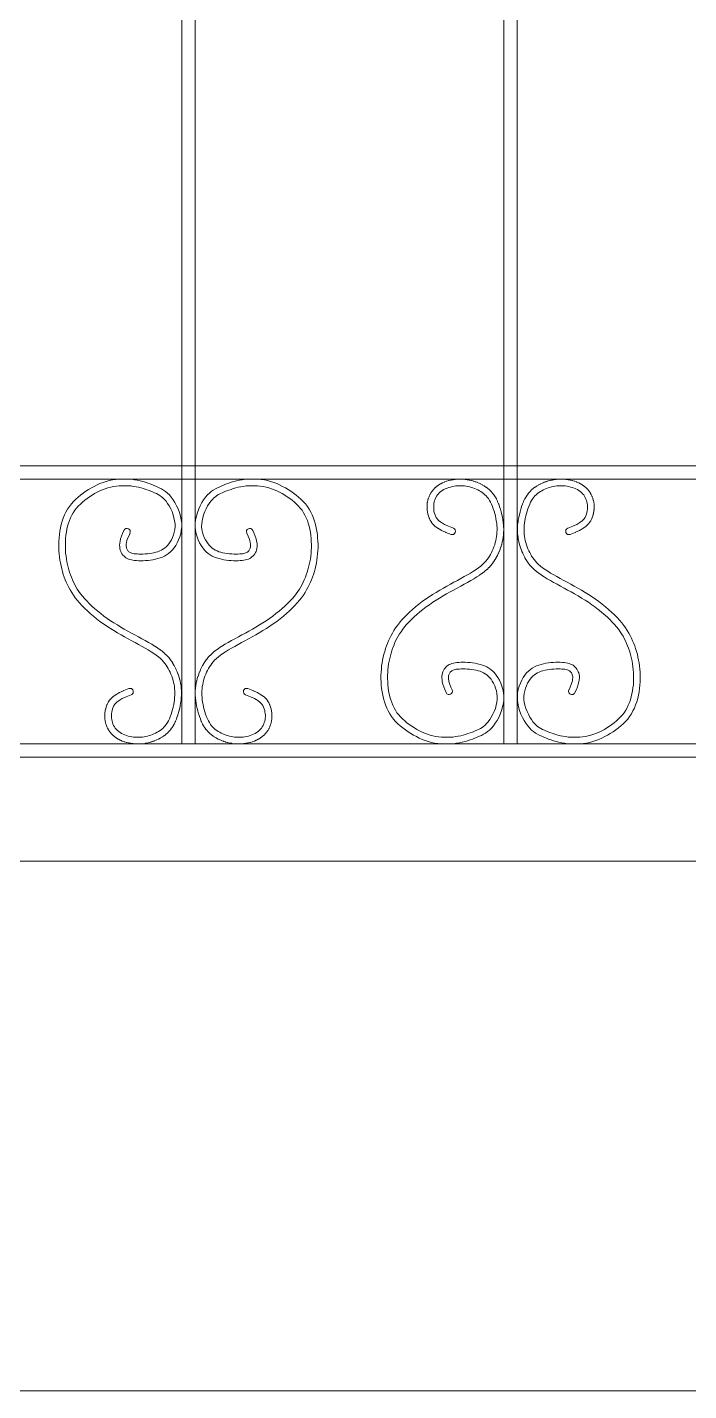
# Model space of a CAD drawing. Header units: millimetres. Extents: x -25 to 4147, y 0 to 2650.
# Drawn here: x 1944 to 2444, y 0 to 1030 of the extents above; entities that cross this region are included whole.
import ezdxf

# ---------------------------------------------------------------- set-up
doc = ezdxf.new("R2010")
doc.units = ezdxf.units.MM
doc.layers.add('ceco.net 340', color=7, linetype='Continuous', lineweight=5)

msp = doc.modelspace()

# ---------------------------------------------------------------- linework, layer by layer
at = {"layer": 'ceco.net 340'}
for p, q in [((2061.1, 2250), (2061.1, 488.6)), ((2071.1, 2250), (2071.1, 488.6)), ((2304.4, 2250), (2304.4, 488.6)), ((2314.4, 2250), (2314.4, 488.6)), ((450, 698.6), (3672.1, 698.6)), ((450, 688.6), (3672.1, 688.6)), ((2314.4, 688.6), (2314.4, 488.6)), ((450, 488.6), (3672.1, 488.6)), ((450, 478.6), (3672.1, 478.6)), ((450, 400), (3672.1, 400)), ((450, 0), (3672.1, 0))]:
    msp.add_line(p, q, dxfattribs=at)
for points in [[(2022.9, 525.7), (2019.1, 524.3), (2016.1, 522.9), (2013.8, 521.5), (2012, 520.2), (2010.7, 518.9), (2009.9, 517.6), (2009.2, 516.3), (2008.8, 515.1), (2008.5, 513.9), (2008.2, 512.7), (2008.1, 511.5), (2008, 510.3), (2008, 509.2), (2008, 508.1), (2008.2, 507), (2008.4, 505.9), (2008.7, 504.8), (2009.1, 503.7), (2009.6, 502.6), (2010.2, 501.6), (2010.9, 500.6), (2011.6, 499.7), (2012.5, 498.8), (2013.5, 498), (2014.5, 497.3), (2015.6, 496.6), (2016.8, 496), (2018.1, 495.4), (2019.4, 495), (2020.7, 494.6), (2022.1, 494.3), (2023.4, 494), (2024.7, 493.8), (2026.1, 493.7), (2027.4, 493.6), (2028.7, 493.6), (2030, 493.7), (2031.3, 493.8), (2032.6, 494), (2033.9, 494.2), (2035.1, 494.5), (2036.4, 494.9), (2037.7, 495.3), (2038.9, 495.7), (2040.1, 496.2), (2041.3, 496.8), (2042.5, 497.4), (2043.6, 498), (2044.7, 498.7), (2045.7, 499.5), (2046.7, 500.3), (2047.6, 501.3), (2048.5, 502.3), (2049.4, 503.4), (2050.2, 504.7), (2051, 506.1), (2051.7, 507.6), (2052.4, 509.2), (2053, 511), (2053.6, 512.8), (2054.1, 514.6), (2054.6, 516.5), (2055, 518.4), (2055.3, 520.2), (2055.5, 522), (2055.7, 523.7), (2055.8, 525.4), (2055.9, 527.1), (2055.8, 528.7), (2055.7, 530.3), (2055.5, 531.9), (2055.3, 533.5), (2054.9, 535), (2054.5, 536.6), (2054.1, 538.2), (2053.5, 539.7), (2052.9, 541.2), (2052.3, 542.7), (2051.6, 544.1), (2050.9, 545.5), (2050.1, 546.9), (2049.3, 548.2), (2048.4, 549.4), (2047.3, 550.7), (2046.2, 551.9), (2044.9, 553.2), (2043.5, 554.4), (2041.8, 555.7), (2040, 556.9), (2038, 558.3), (2035.8, 559.6), (2033.5, 561), (2031.1, 562.3), (2028.5, 563.7), (2025.9, 565.2), (2023.3, 566.6), (2020.6, 568.1), (2017.9, 569.5), (2015.2, 571.1), (2012.5, 572.6), (2009.9, 574.2), (2007.2, 575.9), (2004.5, 577.6), (2001.9, 579.3), (1999.3, 581.2), (1996.8, 583.1), (1994.4, 585.1), (1992, 587.1), (1989.8, 589.1), (1987.7, 591.1), (1985.7, 593.2), (1983.8, 595.2), (1982.1, 597.1), (1980.6, 599.1), (1979.2, 601), (1978, 602.9), (1976.8, 604.9), (1975.8, 606.8), (1974.8, 608.7), (1973.9, 610.7), (1973.1, 612.7), (1972.3, 614.7), (1971.6, 616.7), (1971, 618.8), (1970.4, 620.9), (1969.9, 623.1), (1969.4, 625.3), (1969, 627.5), (1968.7, 629.8), (1968.5, 632.2), (1968.3, 634.5), (1968.2, 637), (1968.2, 639.4), (1968.2, 641.9), (1968.4, 644.4), (1968.7, 646.9), (1969, 649.4), (1969.5, 651.9), (1970.1, 654.4), (1970.8, 656.8), (1971.6, 659.2), (1972.5, 661.6), (1973.6, 663.8), (1974.8, 666), (1976.2, 668), (1977.7, 669.9), (1979.3, 671.7), (1981, 673.4), (1982.8, 675.1), (1984.7, 676.6), (1986.6, 678.1), (1988.7, 679.5), (1990.7, 680.8), (1992.8, 682), (1994.9, 683.2), (1997.1, 684.3), (1999.3, 685.3), (2001.6, 686.1), (2003.9, 686.9), (2006.3, 687.5), (2008.7, 688), (2011.1, 688.3), (2013.5, 688.6), (2015.9, 688.7), (2018.4, 688.7), (2020.7, 688.6), (2023.1, 688.5), (2025.3, 688.2), (2027.5, 687.8), (2029.6, 687.4), (2031.6, 686.8), (2033.6, 686.3), (2035.5, 685.7), (2037.3, 685), (2039.1, 684.3), (2040.8, 683.6), (2042.5, 682.9), (2044.1, 682.2), (2045.7, 681.4), (2047.2, 680.4), (2048.7, 679.4), (2050.2, 678.1), (2051.7, 676.7), (2053.1, 675), (2054.5, 673.1), (2055.9, 670.9), (2057.1, 668.6), (2058.3, 666.1), (2059.3, 663.4), (2060.1, 660.7), (2060.7, 658), (2061, 655.3), (2061, 652.6), (2060.7, 649.9), (2060.3, 647.4), (2059.6, 645), (2058.7, 642.7), (2057.7, 640.5), (2056.5, 638.5), (2055.3, 636.7), (2053.9, 635.1), (2052.6, 633.7), (2051.1, 632.5), (2049.6, 631.4), (2048.1, 630.5), (2046.4, 629.8), (2044.7, 629.1), (2043, 628.6), (2041.2, 628.1), (2039.3, 627.7), (2037.4, 627.4), (2035.6, 627.2), (2033.7, 627.1), (2031.9, 627), (2030.2, 627), (2028.5, 627), (2027, 627.1), (2025.5, 627.2), (2024.2, 627.4), (2023, 627.6), (2021.8, 628), (2020.8, 628.3), (2019.8, 628.8), (2018.9, 629.3), (2018, 629.9), (2017.3, 630.6), (2016.6, 631.3), (2015.9, 632.2), (2015.4, 633.1), (2015, 634.1), (2014.6, 635.1), (2014.3, 636.3), (2014.2, 637.5), (2014.1, 638.8), (2014.2, 640.3), (2014.5, 641.9), (2014.9, 643.6), (2015.5, 645.5), (2016.4, 647.6), (2017.4, 649.9)], [(2109.3, 525.7), (2113, 524.3), (2116, 522.9), (2118.4, 521.5), (2120.1, 520.2), (2121.4, 518.9), (2122.3, 517.6), (2122.9, 516.3), (2123.3, 515.1), (2123.7, 513.9), (2123.9, 512.7), (2124.1, 511.5), (2124.2, 510.3), (2124.2, 509.2), (2124.1, 508.1), (2124, 507), (2123.7, 505.9), (2123.4, 504.8), (2123, 503.7), (2122.5, 502.6), (2121.9, 501.6), (2121.3, 500.6), (2120.5, 499.7), (2119.6, 498.8), (2118.7, 498), (2117.6, 497.3), (2116.5, 496.6), (2115.3, 496), (2114.1, 495.4), (2112.8, 495), (2111.4, 494.6), (2110.1, 494.3), (2108.7, 494), (2107.4, 493.8), (2106.1, 493.7), (2104.8, 493.6), (2103.4, 493.6), (2102.1, 493.7), (2100.8, 493.8), (2099.6, 494), (2098.3, 494.2), (2097, 494.5), (2095.7, 494.9), (2094.5, 495.3), (2093.2, 495.7), (2092, 496.2), (2090.8, 496.8), (2089.7, 497.4), (2088.5, 498), (2087.5, 498.7), (2086.4, 499.5), (2085.5, 500.3), (2084.5, 501.3), (2083.6, 502.3), (2082.8, 503.4), (2081.9, 504.7), (2081.2, 506.1), (2080.4, 507.6), (2079.8, 509.2), (2079.1, 511), (2078.5, 512.8), (2078, 514.6), (2077.6, 516.5), (2077.2, 518.4), (2076.8, 520.2), (2076.6, 522), (2076.4, 523.7), (2076.3, 525.4), (2076.3, 527.1), (2076.3, 528.7), (2076.4, 530.3), (2076.6, 531.9), (2076.9, 533.5), (2077.2, 535), (2077.6, 536.6), (2078.1, 538.2), (2078.6, 539.7), (2079.2, 541.2), (2079.8, 542.7), (2080.5, 544.1), (2081.3, 545.5), (2082, 546.9), (2082.9, 548.2), (2083.8, 549.4), (2084.8, 550.7), (2085.9, 551.9), (2087.2, 553.2), (2088.7, 554.4), (2090.3, 555.7), (2092.1, 556.9), (2094.1, 558.3), (2096.3, 559.6), (2098.6, 561), (2101.1, 562.3), (2103.6, 563.7), (2106.2, 565.2), (2108.8, 566.6), (2111.5, 568.1), (2114.2, 569.5), (2116.9, 571.1), (2119.6, 572.6), (2122.3, 574.2), (2125, 575.9), (2127.6, 577.6), (2130.2, 579.3), (2132.8, 581.2), (2135.3, 583.1), (2137.8, 585.1), (2140.1, 587.1), (2142.4, 589.1), (2144.5, 591.1), (2146.5, 593.2), (2148.3, 595.2), (2150, 597.1), (2151.5, 599.1), (2152.9, 601), (2154.2, 602.9), (2155.3, 604.9), (2156.4, 606.8), (2157.3, 608.7), (2158.2, 610.7), (2159, 612.7), (2159.8, 614.7), (2160.5, 616.7), (2161.2, 618.8), (2161.7, 620.9), (2162.3, 623.1), (2162.7, 625.3), (2163.1, 627.5), (2163.4, 629.8), (2163.7, 632.2), (2163.9, 634.5), (2164, 637), (2164, 639.4), (2163.9, 641.9), (2163.7, 644.4), (2163.5, 646.9), (2163.1, 649.4), (2162.6, 651.9), (2162.1, 654.4), (2161.4, 656.8), (2160.5, 659.2), (2159.6, 661.6), (2158.5, 663.8), (2157.3, 666), (2155.9, 668), (2154.5, 669.9), (2152.8, 671.7), (2151.1, 673.4), (2149.3, 675.1), (2147.4, 676.6), (2145.5, 678.1), (2143.5, 679.5), (2141.4, 680.8), (2139.3, 682), (2137.2, 683.2), (2135, 684.3), (2132.8, 685.3), (2130.5, 686.1), (2128.2, 686.9), (2125.9, 687.5), (2123.5, 688), (2121.1, 688.3), (2118.6, 688.6), (2116.2, 688.7), (2113.8, 688.7), (2111.4, 688.6), (2109.1, 688.5), (2106.8, 688.2), (2104.6, 687.8), (2102.5, 687.4), (2100.5, 686.8), (2098.5, 686.3), (2096.6, 685.7), (2094.8, 685), (2093, 684.3), (2091.3, 683.6), (2089.7, 682.9), (2088, 682.2), (2086.5, 681.4), (2084.9, 680.4), (2083.4, 679.4), (2081.9, 678.1), (2080.5, 676.7), (2079.1, 675), (2077.6, 673.1), (2076.3, 670.9), (2075, 668.6), (2073.9, 666.1), (2072.9, 663.4), (2072.1, 660.7), (2071.5, 658), (2071.2, 655.3), (2071.1, 652.6), (2071.4, 649.9), (2071.9, 647.4), (2072.6, 645), (2073.5, 642.7), (2074.5, 640.5), (2075.6, 638.5), (2076.9, 636.7), (2078.2, 635.1), (2079.6, 633.7), (2081, 632.5), (2082.5, 631.4), (2084.1, 630.5), (2085.7, 629.8), (2087.4, 629.1), (2089.2, 628.6), (2091, 628.1), (2092.8, 627.7), (2094.7, 627.4), (2096.6, 627.2), (2098.4, 627.1), (2100.2, 627), (2102, 627), (2103.6, 627), (2105.2, 627.1), (2106.6, 627.2), (2107.9, 627.4), (2109.2, 627.6), (2110.3, 628), (2111.4, 628.3), (2112.4, 628.8), (2113.3, 629.3), (2114.1, 629.9), (2114.9, 630.6), (2115.6, 631.3), (2116.2, 632.2), (2116.7, 633.1), (2117.2, 634.1), (2117.5, 635.1), (2117.8, 636.3), (2118, 637.5), (2118, 638.8), (2117.9, 640.3), (2117.6, 641.9), (2117.2, 643.6), (2116.6, 645.5), (2115.8, 647.6), (2114.7, 649.9)], [(2266.2, 651.6), (2262.4, 653), (2259.4, 654.4), (2257.1, 655.8), (2255.3, 657.1), (2254.1, 658.4), (2253.2, 659.7), (2252.6, 661), (2252.1, 662.2), (2251.8, 663.4), (2251.5, 664.6), (2251.4, 665.8), (2251.3, 666.9), (2251.3, 668.1), (2251.3, 669.2), (2251.5, 670.3), (2251.7, 671.4), (2252, 672.5), (2252.5, 673.6), (2252.9, 674.7), (2253.5, 675.7), (2254.2, 676.7), (2255, 677.6), (2255.8, 678.5), (2256.8, 679.3), (2257.8, 680), (2258.9, 680.7), (2260.1, 681.3), (2261.4, 681.8), (2262.7, 682.3), (2264, 682.7), (2265.4, 683), (2266.7, 683.3), (2268.1, 683.5), (2269.4, 683.6), (2270.7, 683.7), (2272, 683.7), (2273.3, 683.6), (2274.6, 683.5), (2275.9, 683.3), (2277.2, 683.1), (2278.5, 682.8), (2279.7, 682.4), (2281, 682), (2282.2, 681.6), (2283.4, 681.1), (2284.6, 680.5), (2285.8, 679.9), (2286.9, 679.3), (2288, 678.5), (2289, 677.8), (2290, 676.9), (2290.9, 676), (2291.8, 675), (2292.7, 673.9), (2293.5, 672.6), (2294.3, 671.2), (2295, 669.7), (2295.7, 668.1), (2296.3, 666.3), (2296.9, 664.5), (2297.4, 662.6), (2297.9, 660.8), (2298.3, 658.9), (2298.6, 657.1), (2298.9, 655.3), (2299, 653.6), (2299.2, 651.9), (2299.2, 650.2), (2299.1, 648.6), (2299, 647), (2298.8, 645.4), (2298.6, 643.8), (2298.2, 642.3), (2297.8, 640.7), (2297.4, 639.1), (2296.8, 637.6), (2296.3, 636.1), (2295.6, 634.6), (2294.9, 633.2), (2294.2, 631.8), (2293.4, 630.4), (2292.6, 629.1), (2291.7, 627.9), (2290.7, 626.6), (2289.5, 625.4), (2288.2, 624.1), (2286.8, 622.9), (2285.2, 621.6), (2283.3, 620.3), (2281.3, 619), (2279.1, 617.7), (2276.8, 616.3), (2274.4, 615), (2271.9, 613.5), (2269.3, 612.1), (2266.6, 610.7), (2263.9, 609.2), (2261.3, 607.7), (2258.6, 606.2), (2255.9, 604.7), (2253.2, 603.1), (2250.5, 601.4), (2247.9, 599.7), (2245.2, 597.9), (2242.7, 596.1), (2240.1, 594.2), (2237.7, 592.2), (2235.3, 590.2), (2233.1, 588.2), (2231, 586.2), (2229, 584.1), (2227.1, 582.1), (2225.4, 580.2), (2223.9, 578.2), (2222.5, 576.3), (2221.3, 574.3), (2220.1, 572.4), (2219.1, 570.5), (2218.1, 568.6), (2217.2, 566.6), (2216.4, 564.6), (2215.6, 562.6), (2214.9, 560.6), (2214.3, 558.5), (2213.7, 556.4), (2213.2, 554.2), (2212.7, 552), (2212.4, 549.8), (2212, 547.5), (2211.8, 545.1), (2211.6, 542.8), (2211.5, 540.3), (2211.5, 537.9), (2211.6, 535.4), (2211.7, 532.9), (2212, 530.4), (2212.4, 527.9), (2212.8, 525.4), (2213.4, 522.9), (2214.1, 520.4), (2214.9, 518.1), (2215.9, 515.7), (2216.9, 513.5), (2218.2, 511.3), (2219.5, 509.3), (2221, 507.4), (2222.6, 505.6), (2224.3, 503.9), (2226.1, 502.2), (2228, 500.7), (2230, 499.2), (2232, 497.8), (2234, 496.5), (2236.1, 495.2), (2238.3, 494.1), (2240.4, 493), (2242.7, 492), (2244.9, 491.2), (2247.2, 490.4), (2249.6, 489.8), (2252, 489.3), (2254.4, 488.9), (2256.8, 488.7), (2259.3, 488.6), (2261.7, 488.6), (2264, 488.7), (2266.4, 488.8), (2268.6, 489.1), (2270.8, 489.5), (2272.9, 489.9), (2275, 490.5), (2276.9, 491), (2278.8, 491.6), (2280.6, 492.3), (2282.4, 493), (2284.1, 493.7), (2285.8, 494.4), (2287.4, 495.1), (2289, 495.9), (2290.5, 496.8), (2292, 497.9), (2293.5, 499.1), (2295, 500.6), (2296.4, 502.3), (2297.8, 504.2), (2299.2, 506.4), (2300.4, 508.7), (2301.6, 511.2), (2302.6, 513.9), (2303.4, 516.6), (2304, 519.3), (2304.3, 522), (2304.3, 524.7), (2304.1, 527.3), (2303.6, 529.9), (2302.9, 532.3), (2302, 534.6), (2301, 536.8), (2299.8, 538.8), (2298.6, 540.6), (2297.3, 542.2), (2295.9, 543.6), (2294.4, 544.8), (2292.9, 545.8), (2291.4, 546.8), (2289.7, 547.5), (2288.1, 548.2), (2286.3, 548.7), (2284.5, 549.2), (2282.6, 549.6), (2280.7, 549.9), (2278.9, 550.1), (2277, 550.2), (2275.2, 550.3), (2273.5, 550.3), (2271.8, 550.3), (2270.3, 550.2), (2268.9, 550.1), (2267.5, 549.9), (2266.3, 549.6), (2265.1, 549.3), (2264.1, 548.9), (2263.1, 548.5), (2262.2, 548), (2261.3, 547.4), (2260.6, 546.7), (2259.9, 545.9), (2259.3, 545.1), (2258.7, 544.2), (2258.3, 543.2), (2257.9, 542.2), (2257.7, 541), (2257.5, 539.8), (2257.5, 538.5), (2257.6, 537), (2257.8, 535.4), (2258.2, 533.7), (2258.9, 531.8), (2259.7, 529.7), (2260.7, 527.4)], [(2352.6, 651.6), (2356.4, 653), (2359.4, 654.4), (2361.7, 655.8), (2363.4, 657.1), (2364.7, 658.4), (2365.6, 659.7), (2366.2, 661), (2366.6, 662.2), (2367, 663.4), (2367.2, 664.6), (2367.4, 665.8), (2367.5, 666.9), (2367.5, 668.1), (2367.4, 669.2), (2367.3, 670.3), (2367, 671.4), (2366.7, 672.5), (2366.3, 673.6), (2365.8, 674.7), (2365.2, 675.7), (2364.6, 676.7), (2363.8, 677.6), (2362.9, 678.5), (2362, 679.3), (2360.9, 680), (2359.8, 680.7), (2358.6, 681.3), (2357.4, 681.8), (2356.1, 682.3), (2354.7, 682.7), (2353.4, 683), (2352.1, 683.3), (2350.7, 683.5), (2349.4, 683.6), (2348.1, 683.7), (2346.8, 683.7), (2345.5, 683.6), (2344.2, 683.5), (2342.9, 683.3), (2341.6, 683.1), (2340.3, 682.8), (2339, 682.4), (2337.8, 682), (2336.5, 681.6), (2335.3, 681.1), (2334.1, 680.5), (2333, 679.9), (2331.9, 679.3), (2330.8, 678.5), (2329.8, 677.8), (2328.8, 676.9), (2327.8, 676), (2326.9, 675), (2326.1, 673.9), (2325.3, 672.6), (2324.5, 671.2), (2323.8, 669.7), (2323.1, 668.1), (2322.4, 666.3), (2321.9, 664.5), (2321.3, 662.6), (2320.9, 660.8), (2320.5, 658.9), (2320.2, 657.1), (2319.9, 655.3), (2319.7, 653.6), (2319.6, 651.9), (2319.6, 650.2), (2319.6, 648.6), (2319.7, 647), (2319.9, 645.4), (2320.2, 643.8), (2320.5, 642.3), (2320.9, 640.7), (2321.4, 639.1), (2321.9, 637.6), (2322.5, 636.1), (2323.2, 634.6), (2323.8, 633.2), (2324.6, 631.8), (2325.3, 630.4), (2326.2, 629.1), (2327.1, 627.9), (2328.1, 626.6), (2329.2, 625.4), (2330.5, 624.1), (2332, 622.9), (2333.6, 621.6), (2335.4, 620.3), (2337.5, 619), (2339.6, 617.7), (2342, 616.3), (2344.4, 615), (2346.9, 613.5), (2349.5, 612.1), (2352.1, 610.7), (2354.8, 609.2), (2357.5, 607.7), (2360.2, 606.2), (2362.9, 604.7), (2365.6, 603.1), (2368.3, 601.4), (2370.9, 599.7), (2373.5, 597.9), (2376.1, 596.1), (2378.6, 594.2), (2381.1, 592.2), (2383.4, 590.2), (2385.7, 588.2), (2387.8, 586.2), (2389.8, 584.1), (2391.6, 582.1), (2393.3, 580.2), (2394.8, 578.2), (2396.2, 576.3), (2397.5, 574.3), (2398.6, 572.4), (2399.7, 570.5), (2400.6, 568.6), (2401.5, 566.6), (2402.4, 564.6), (2403.1, 562.6), (2403.8, 560.6), (2404.5, 558.5), (2405.1, 556.4), (2405.6, 554.2), (2406, 552), (2406.4, 549.8), (2406.7, 547.5), (2407, 545.1), (2407.2, 542.8), (2407.3, 540.3), (2407.3, 537.9), (2407.2, 535.4), (2407, 532.9), (2406.8, 530.4), (2406.4, 527.9), (2405.9, 525.4), (2405.4, 522.9), (2404.7, 520.4), (2403.8, 518.1), (2402.9, 515.7), (2401.8, 513.5), (2400.6, 511.3), (2399.3, 509.3), (2397.8, 507.4), (2396.2, 505.6), (2394.4, 503.9), (2392.6, 502.2), (2390.8, 500.7), (2388.8, 499.2), (2386.8, 497.8), (2384.7, 496.5), (2382.6, 495.2), (2380.5, 494.1), (2378.3, 493), (2376.1, 492), (2373.8, 491.2), (2371.5, 490.4), (2369.2, 489.8), (2366.8, 489.3), (2364.4, 488.9), (2361.9, 488.7), (2359.5, 488.6), (2357.1, 488.6), (2354.7, 488.7), (2352.4, 488.8), (2350.1, 489.1), (2348, 489.5), (2345.8, 489.9), (2343.8, 490.5), (2341.9, 491), (2340, 491.6), (2338.1, 492.3), (2336.4, 493), (2334.6, 493.7), (2333, 494.4), (2331.4, 495.1), (2329.8, 495.9), (2328.2, 496.8), (2326.7, 497.9), (2325.3, 499.1), (2323.8, 500.6), (2322.4, 502.3), (2321, 504.2), (2319.6, 506.4), (2318.3, 508.7), (2317.2, 511.2), (2316.2, 513.9), (2315.4, 516.6), (2314.8, 519.3), (2314.5, 522), (2314.5, 524.7), (2314.7, 527.3), (2315.2, 529.9), (2315.9, 532.3), (2316.8, 534.6), (2317.8, 536.8), (2319, 538.8), (2320.2, 540.6), (2321.5, 542.2), (2322.9, 543.6), (2324.3, 544.8), (2325.8, 545.8), (2327.4, 546.8), (2329, 547.5), (2330.7, 548.2), (2332.5, 548.7), (2334.3, 549.2), (2336.1, 549.6), (2338, 549.9), (2339.9, 550.1), (2341.8, 550.2), (2343.6, 550.3), (2345.3, 550.3), (2346.9, 550.3), (2348.5, 550.2), (2349.9, 550.1), (2351.2, 549.9), (2352.5, 549.6), (2353.6, 549.3), (2354.7, 548.9), (2355.7, 548.5), (2356.6, 548), (2357.4, 547.4), (2358.2, 546.7), (2358.9, 545.9), (2359.5, 545.1), (2360, 544.2), (2360.5, 543.2), (2360.8, 542.2), (2361.1, 541), (2361.3, 539.8), (2361.3, 538.5), (2361.2, 537), (2361, 535.4), (2360.5, 533.7), (2359.9, 531.8), (2359.1, 529.7), (2358, 527.4)]]:
    msp.add_lwpolyline(points, dxfattribs=at)
for points in [[(2021.1, 530.4), (2017.3, 529, 0.018526), (2017, 528.8), (2014, 527.4, 0.02401), (2013.6, 527.2), (2011.2, 525.8, 0.03058), (2010.7, 525.5), (2009, 524.2, 0.037109), (2008.4, 523.7), (2007.2, 522.4, 0.040944), (2006.6, 521.7), (2005.7, 520.4, 0.03872), (2005.4, 519.8), (2004.7, 518.5, 0.02899), (2004.5, 518), (2004.1, 516.7, 0.016625), (2004, 516.4), (2003.7, 515.2, 0.014695), (2003.6, 514.9), (2003.3, 513.7, 0.015749), (2003.3, 513.4), (2003.1, 512.2, 0.016704), (2003.1, 511.9), (2003, 510.7, 0.017506), (2003, 510.4), (2003, 509.3, 0.018102), (2003, 508.9), (2003, 507.8, 0.01845), (2003.1, 507.4), (2003.2, 506.3, 0.018524), (2003.3, 505.9), (2003.5, 504.8, 0.018452), (2003.6, 504.4), (2003.9, 503.4, 0.018802), (2004.1, 503), (2004.5, 501.9, 0.019374), (2004.6, 501.6), (2005.1, 500.5, 0.020024), (2005.3, 500.1), (2005.9, 499.1, 0.020714), (2006.1, 498.8), (2006.8, 497.8, 0.021397), (2007, 497.5), (2007.8, 496.5, 0.022021), (2008.1, 496.2), (2008.9, 495.3, 0.022531), (2009.3, 495), (2010.2, 494.2, 0.022367), (2010.6, 493.9), (2011.6, 493.2, 0.020214), (2011.9, 493), (2013.1, 492.3, 0.017942), (2013.4, 492.1), (2014.6, 491.5, 0.016078), (2014.9, 491.4), (2016.1, 490.8, 0.01459), (2016.4, 490.7), (2017.7, 490.3, 0.01344), (2018, 490.2), (2019.3, 489.8, 0.012596), (2019.5, 489.7), (2020.9, 489.4, 0.012037), (2021.1, 489.4), (2022.5, 489.1, 0.011796), (2022.7, 489.1), (2024, 488.9, 0.01186), (2024.3, 488.8), (2025.6, 488.7, 0.011906), (2025.8, 488.7), (2027.1, 488.6, 0.011871), (2027.4, 488.6), (2028.7, 488.6, 0.011755), (2028.9, 488.6), (2030.2, 488.7, 0.01156), (2030.5, 488.7), (2031.8, 488.8, 0.011293), (2032, 488.8), (2033.3, 489, 0.01096), (2033.5, 489.1), (2034.8, 489.3, 0.010625), (2035, 489.3), (2036.3, 489.6, 0.010507), (2036.5, 489.7), (2037.7, 490, 0.010519), (2037.9, 490.1), (2039.2, 490.5, 0.010613), (2039.4, 490.6), (2040.6, 491, 0.010791), (2040.8, 491.1), (2042.1, 491.6, 0.011052), (2042.3, 491.7), (2043.4, 492.2, 0.011398), (2043.6, 492.3), (2044.8, 493, 0.011831), (2045, 493.1), (2046.1, 493.7, 0.012624), (2046.3, 493.9), (2047.4, 494.6, 0.014451), (2047.7, 494.7), (2048.7, 495.5, 0.016231), (2048.9, 495.7), (2049.9, 496.5, 0.017546), (2050.2, 496.8), (2051.1, 497.7, 0.018298), (2051.4, 498), (2052.3, 499, 0.018454), (2052.5, 499.3), (2053.4, 500.4, 0.01805), (2053.6, 500.7), (2054.4, 501.9, 0.017188), (2054.6, 502.2), (2055.3, 503.6, 0.015683), (2055.5, 503.9), (2056.2, 505.4, 0.013181), (2056.3, 505.7), (2057, 507.3, 0.01117), (2057.1, 507.5), (2057.7, 509.3, 0.009782), (2057.8, 509.5), (2058.4, 511.3, 0.008856), (2058.4, 511.4), (2058.9, 513.3, 0.008297), (2059, 513.5), (2059.4, 515.3, 0.008056), (2059.5, 515.5), (2059.9, 517.4, 0.008123), (2059.9, 517.5), (2060.2, 519.3, 0.008556), (2060.2, 519.5), (2060.5, 521.3, 0.00932), (2060.5, 521.5), (2060.7, 523.2, 0.010075), (2060.7, 523.4), (2060.8, 525.1, 0.010733), (2060.8, 525.3), (2060.9, 527, 0.011254), (2060.9, 527.2), (2060.8, 528.8, 0.011605), (2060.8, 529), (2060.7, 530.6, 0.011758), (2060.7, 530.9), (2060.5, 532.5, 0.011701), (2060.5, 532.7), (2060.2, 534.3, 0.011388), (2060.2, 534.5), (2059.8, 536.1, 0.010808), (2059.8, 536.3), (2059.4, 537.8, 0.010278), (2059.3, 538), (2058.8, 539.6, 0.009859), (2058.8, 539.8), (2058.3, 541.3, 0.009545), (2058.2, 541.5), (2057.6, 543, 0.009335), (2057.5, 543.2), (2056.9, 544.7, 0.009229), (2056.8, 544.8), (2056.1, 546.3, 0.00923), (2056, 546.4), (2055.3, 547.8, 0.009723), (2055.2, 548), (2054.4, 549.3, 0.011671), (2054.3, 549.5), (2053.5, 550.8, 0.013556), (2053.3, 551.1), (2052.4, 552.3, 0.014792), (2052.2, 552.6), (2051.2, 553.8, 0.015289), (2051, 554.1), (2049.9, 555.3, 0.015076), (2049.7, 555.5), (2048.4, 556.8, 0.014282), (2048.2, 556.9), (2046.7, 558.2, 0.013091), (2046.5, 558.4), (2044.9, 559.6, 0.011392), (2044.7, 559.8), (2042.9, 561, 0.008802), (2042.7, 561.1), (2040.7, 562.4, 0.006609), (2040.6, 562.5), (2038.4, 563.9, 0.004919), (2038.4, 563.9), (2036, 565.3, 0.003568), (2036, 565.3), (2033.5, 566.7, 0.002447), (2033.5, 566.7), (2031, 568.1, 0.001481), (2030.9, 568.1), (2028.4, 569.5, 0.000613), (2028.3, 569.6), (2025.7, 571), (2023, 572.4), (2020.4, 573.9), (2017.7, 575.4), (2015.1, 576.9), (2012.5, 578.5), (2009.9, 580.1), (2007.3, 581.7), (2004.8, 583.4), (2002.3, 585.2), (1999.9, 587.1), (1997.6, 588.9), (1995.3, 590.8), (1993.2, 592.8), (1991.2, 594.7), (1989.3, 596.6), (1987.6, 598.5), (1986, 600.3), (1984.6, 602.1), (1983.4, 603.8), (1982.2, 605.6), (1981.2, 607.3), (1980.2, 609.1), (1979.3, 610.9), (1978.5, 612.7), (1977.7, 614.5), (1977, 616.4), (1976.4, 618.3), (1975.8, 620.2), (1975.2, 622.2), (1974.8, 624.2), (1974.3, 626.2), (1974, 628.3), (1973.7, 630.4), (1973.4, 632.6), (1973.3, 634.8), (1973.2, 637.1), (1973.2, 639.3), (1973.2, 641.6), (1973.4, 643.9), (1973.6, 646.3), (1974, 648.6), (1974.4, 650.9), (1974.9, 653.1), (1975.6, 655.3), (1976.3, 657.5), (1977.1, 659.5), (1978.1, 661.5), (1979.1, 663.3), (1980.3, 665.1), (1981.5, 666.7), (1982.9, 668.3), (1984.5, 669.8), (1986.1, 671.3), (1987.8, 672.7), (1989.6, 674), (1991.4, 675.3), (1993.3, 676.5), (1995.3, 677.7), (1997.2, 678.8), (1999.2, 679.7), (2001.2, 680.6), (2003.3, 681.4), (2005.3, 682.1), (2007.4, 682.6), (2009.5, 683.1), (2011.7, 683.4), (2013.9, 683.6), (2016.1, 683.7), (2018.3, 683.7), (2020.4, 683.6), (2022.5, 683.5), (2024.6, 683.2), (2026.6, 682.9), (2028.5, 682.5), (2030.3, 682), (2032.1, 681.5), (2033.9, 680.9), (2035.6, 680.3), (2037.3, 679.7), (2038.9, 679), (2040.5, 678.3), (2041.9, 677.7), (2043.2, 677), (2044.5, 676.2), (2045.7, 675.4), (2046.8, 674.4), (2048, 673.3), (2049.2, 671.9), (2050.4, 670.3), (2051.5, 668.4), (2052.7, 666.3), (2053.7, 664.1), (2054.5, 661.8), (2055.2, 659.5), (2055.7, 657.2), (2056, 655), (2056, 652.8), (2055.8, 650.7), (2055.4, 648.6), (2054.8, 646.6), (2054.1, 644.6), (2053.2, 642.9), (2052.3, 641.2), (2051.3, 639.7), (2050.2, 638.5), (2049.2, 637.4), (2048.1, 636.5), (2046.9, 635.7), (2045.7, 635), (2044.5, 634.4), (2043.1, 633.8), (2041.6, 633.4), (2040.1, 633), (2038.4, 632.7), (2036.7, 632.4), (2035.1, 632.2), (2033.4, 632.1), (2031.7, 632), (2030.2, 632), (2028.7, 632), (2027.3, 632.1), (2026.1, 632.2), (2025.1, 632.3), (2024.1, 632.5), (2023.3, 632.7), (2022.7, 633), (2022.1, 633.2), (2021.6, 633.5), (2021.1, 633.8), (2020.8, 634.2), (2020.4, 634.5), (2020.1, 634.9), (2019.9, 635.4), (2019.6, 635.9), (2019.4, 636.5), (2019.3, 637.2), (2019.2, 637.9), (2019.2, 638.7), (2019.2, 639.7), (2019.4, 640.9), (2019.7, 642.2), (2020.2, 643.8), (2021, 645.6), (2022, 647.8)], [(2111, 530.4), (2114.8, 529, -0.018526), (2115.1, 528.8), (2118.2, 527.4, -0.02401), (2118.6, 527.2), (2120.9, 525.8, -0.03058), (2121.4, 525.5), (2123.2, 524.2, -0.037109), (2123.7, 523.7), (2125, 522.4, -0.040944), (2125.5, 521.7), (2126.4, 520.4, -0.03872), (2126.8, 519.8), (2127.4, 518.5, -0.02899), (2127.6, 518), (2128, 516.7, -0.016625), (2128.1, 516.4), (2128.5, 515.2, -0.014695), (2128.5, 514.9), (2128.8, 513.7, -0.015749), (2128.9, 513.4), (2129, 512.2, -0.016704), (2129.1, 511.9), (2129.2, 510.7, -0.017506), (2129.2, 510.4), (2129.2, 509.3, -0.018102), (2129.2, 508.9), (2129.1, 507.8, -0.01845), (2129.1, 507.4), (2128.9, 506.3, -0.018524), (2128.9, 505.9), (2128.6, 504.8, -0.018452), (2128.5, 504.4), (2128.2, 503.4, -0.018802), (2128.1, 503), (2127.7, 501.9, -0.019374), (2127.5, 501.6), (2127, 500.5, -0.020024), (2126.9, 500.1), (2126.3, 499.1, -0.020714), (2126.1, 498.8), (2125.4, 497.8, -0.021397), (2125.1, 497.5), (2124.4, 496.5, -0.022021), (2124.1, 496.2), (2123.2, 495.3, -0.022531), (2122.9, 495), (2121.9, 494.2, -0.022367), (2121.6, 493.9), (2120.5, 493.2, -0.020214), (2120.2, 493), (2119.1, 492.3, -0.017942), (2118.7, 492.1), (2117.6, 491.5, -0.016078), (2117.3, 491.4), (2116, 490.8, -0.01459), (2115.7, 490.7), (2114.4, 490.3, -0.01344), (2114.2, 490.2), (2112.9, 489.8, -0.012596), (2112.6, 489.7), (2111.3, 489.4, -0.012037), (2111, 489.4), (2109.7, 489.1, -0.011796), (2109.4, 489.1), (2108.1, 488.9, -0.01186), (2107.9, 488.8), (2106.6, 488.7, -0.011906), (2106.3, 488.7), (2105, 488.6, -0.011871), (2104.8, 488.6), (2103.4, 488.6, -0.011755), (2103.2, 488.6), (2101.9, 488.7, -0.01156), (2101.7, 488.7), (2100.4, 488.8, -0.011293), (2100.2, 488.8), (2098.9, 489, -0.01096), (2098.7, 489.1), (2097.4, 489.3, -0.010625), (2097.2, 489.3), (2095.9, 489.6, -0.010507), (2095.7, 489.7), (2094.4, 490, -0.010519), (2094.2, 490.1), (2092.9, 490.5, -0.010613), (2092.7, 490.6), (2091.5, 491, -0.010791), (2091.3, 491.1), (2090.1, 491.6, -0.011052), (2089.9, 491.7), (2088.7, 492.2, -0.011398), (2088.5, 492.3), (2087.3, 493, -0.011831), (2087.1, 493.1), (2086, 493.7, -0.012624), (2085.8, 493.9), (2084.7, 494.6, -0.014451), (2084.5, 494.7), (2083.5, 495.5, -0.016231), (2083.2, 495.7), (2082.2, 496.5, -0.017546), (2082, 496.8), (2081, 497.7, -0.018298), (2080.8, 498), (2079.9, 499, -0.018454), (2079.6, 499.3), (2078.8, 500.4, -0.01805), (2078.6, 500.7), (2077.7, 501.9, -0.017188), (2077.6, 502.2), (2076.8, 503.6, -0.015683), (2076.7, 503.9), (2075.9, 505.4, -0.013181), (2075.8, 505.7), (2075.1, 507.3, -0.01117), (2075.1, 507.5), (2074.4, 509.3, -0.009782), (2074.4, 509.5), (2073.8, 511.3, -0.008856), (2073.7, 511.4), (2073.2, 513.3, -0.008297), (2073.2, 513.5), (2072.7, 515.3, -0.008056), (2072.7, 515.5), (2072.3, 517.4, -0.008123), (2072.2, 517.5), (2071.9, 519.3, -0.008556), (2071.9, 519.5), (2071.6, 521.3, -0.00932), (2071.6, 521.5), (2071.4, 523.2, -0.010075), (2071.4, 523.4), (2071.3, 525.1, -0.010733), (2071.3, 525.3), (2071.3, 527, -0.011254), (2071.3, 527.2), (2071.3, 528.8, -0.011605), (2071.3, 529), (2071.4, 530.6, -0.011758), (2071.5, 530.9), (2071.6, 532.5, -0.011701), (2071.7, 532.7), (2071.9, 534.3, -0.011388), (2072, 534.5), (2072.3, 536.1, -0.010808), (2072.4, 536.3), (2072.8, 537.8, -0.010278), (2072.8, 538), (2073.3, 539.6, -0.009859), (2073.4, 539.8), (2073.9, 541.3, -0.009545), (2074, 541.5), (2074.5, 543, -0.009335), (2074.6, 543.2), (2075.3, 544.7, -0.009229), (2075.3, 544.8), (2076, 546.3, -0.00923), (2076.1, 546.4), (2076.8, 547.8, -0.009723), (2076.9, 548), (2077.7, 549.3, -0.011671), (2077.8, 549.5), (2078.7, 550.8, -0.013556), (2078.8, 551.1), (2079.7, 552.3, -0.014792), (2079.9, 552.6), (2080.9, 553.8, -0.015289), (2081.1, 554.1), (2082.3, 555.3, -0.015076), (2082.5, 555.5), (2083.7, 556.8, -0.014282), (2084, 556.9), (2085.4, 558.2, -0.013091), (2085.6, 558.4), (2087.2, 559.6, -0.011392), (2087.4, 559.8), (2089.3, 561, -0.008802), (2089.4, 561.1), (2091.4, 562.4, -0.006609), (2091.5, 562.5), (2093.7, 563.9, -0.004919), (2093.8, 563.9), (2096.1, 565.3, -0.003568), (2096.2, 565.3), (2098.6, 566.7, -0.002447), (2098.6, 566.7), (2101.2, 568.1, -0.001481), (2101.2, 568.1), (2103.8, 569.5, -0.000613), (2103.8, 569.6), (2106.4, 571), (2109.1, 572.4), (2111.8, 573.9), (2114.4, 575.4), (2117.1, 576.9), (2119.7, 578.5), (2122.3, 580.1), (2124.8, 581.7), (2127.4, 583.4), (2129.8, 585.2), (2132.2, 587.1), (2134.6, 588.9), (2136.8, 590.8), (2139, 592.8), (2141, 594.7), (2142.9, 596.6), (2144.6, 598.5), (2146.1, 600.3), (2147.5, 602.1), (2148.8, 603.8), (2149.9, 605.6), (2151, 607.3), (2151.9, 609.1), (2152.8, 610.9), (2153.6, 612.7), (2154.4, 614.5), (2155.1, 616.4), (2155.8, 618.3), (2156.4, 620.2), (2156.9, 622.2), (2157.4, 624.2), (2157.8, 626.2), (2158.2, 628.3), (2158.5, 630.4), (2158.7, 632.6), (2158.9, 634.8), (2159, 637.1), (2159, 639.3), (2158.9, 641.6), (2158.7, 643.9), (2158.5, 646.3), (2158.2, 648.6), (2157.7, 650.9), (2157.2, 653.1), (2156.6, 655.3), (2155.9, 657.5), (2155, 659.5), (2154.1, 661.5), (2153, 663.3), (2151.9, 665.1), (2150.6, 666.7), (2149.2, 668.3), (2147.7, 669.8), (2146.1, 671.3), (2144.4, 672.7), (2142.6, 674), (2140.7, 675.3), (2138.8, 676.5), (2136.9, 677.7), (2134.9, 678.8), (2132.9, 679.7), (2130.9, 680.6), (2128.9, 681.4), (2126.8, 682.1), (2124.7, 682.6), (2122.6, 683.1), (2120.4, 683.4), (2118.2, 683.6), (2116, 683.7), (2113.9, 683.7), (2111.7, 683.6), (2109.6, 683.5), (2107.5, 683.2), (2105.6, 682.9), (2103.7, 682.5), (2101.8, 682), (2100, 681.5), (2098.3, 680.9), (2096.5, 680.3), (2094.9, 679.7), (2093.2, 679), (2091.7, 678.3), (2090.2, 677.7), (2088.9, 677), (2087.6, 676.2), (2086.5, 675.4), (2085.3, 674.4), (2084.2, 673.3), (2083, 671.9), (2081.8, 670.3), (2080.6, 668.4), (2079.5, 666.3), (2078.5, 664.1), (2077.6, 661.8), (2076.9, 659.5), (2076.4, 657.2), (2076.2, 655), (2076.1, 652.8), (2076.3, 650.7), (2076.7, 648.6), (2077.3, 646.6), (2078.1, 644.6), (2078.9, 642.9), (2079.9, 641.2), (2080.9, 639.7), (2081.9, 638.5), (2083, 637.4), (2084.1, 636.5), (2085.2, 635.7), (2086.4, 635), (2087.7, 634.4), (2089.1, 633.8), (2090.5, 633.4), (2092.1, 633), (2093.7, 632.7), (2095.4, 632.4), (2097.1, 632.2), (2098.8, 632.1), (2100.4, 632), (2102, 632), (2103.5, 632), (2104.8, 632.1), (2106, 632.2), (2107.1, 632.3), (2108, 632.5), (2108.8, 632.7), (2109.5, 633), (2110.1, 633.2), (2110.6, 633.5), (2111, 633.8), (2111.4, 634.2), (2111.7, 634.5), (2112, 634.9), (2112.3, 635.4), (2112.5, 635.9), (2112.7, 636.5), (2112.9, 637.2), (2113, 637.9), (2113, 638.7), (2112.9, 639.7), (2112.7, 640.9), (2112.4, 642.2), (2111.9, 643.8), (2111.2, 645.6), (2110.2, 647.8)], [(2264.4, 646.9), (2260.6, 648.3, -0.018526), (2260.3, 648.5), (2257.3, 649.9, -0.02401), (2256.9, 650.1), (2254.5, 651.5, -0.03058), (2254, 651.8), (2252.3, 653.1, -0.037109), (2251.7, 653.6), (2250.5, 654.9, -0.040944), (2250, 655.6), (2249.1, 656.9, -0.03872), (2248.7, 657.5), (2248.1, 658.8, -0.02899), (2247.8, 659.3), (2247.4, 660.6, -0.016625), (2247.3, 660.9), (2247, 662.1, -0.014695), (2246.9, 662.4), (2246.7, 663.6, -0.015749), (2246.6, 663.9), (2246.4, 665.1, -0.016704), (2246.4, 665.4), (2246.3, 666.5, -0.017506), (2246.3, 666.9), (2246.3, 668, -0.018102), (2246.3, 668.4), (2246.3, 669.5, -0.01845), (2246.4, 669.9), (2246.5, 671, -0.018524), (2246.6, 671.4), (2246.8, 672.5, -0.018452), (2246.9, 672.8), (2247.2, 673.9, -0.018802), (2247.4, 674.3), (2247.8, 675.4, -0.019374), (2247.9, 675.7), (2248.4, 676.8, -0.020024), (2248.6, 677.1), (2249.2, 678.2, -0.020714), (2249.4, 678.5), (2250.1, 679.5, -0.021397), (2250.3, 679.8), (2251.1, 680.8, -0.022021), (2251.4, 681.1), (2252.2, 682, -0.022531), (2252.6, 682.3), (2253.5, 683.1, -0.022367), (2253.9, 683.4), (2254.9, 684.1, -0.020214), (2255.3, 684.3), (2256.4, 685, -0.017942), (2256.7, 685.2), (2257.9, 685.8, -0.016078), (2258.2, 685.9), (2259.4, 686.4, -0.01459), (2259.7, 686.6), (2261, 687, -0.01344), (2261.3, 687.1), (2262.6, 687.5, -0.012596), (2262.8, 687.6), (2264.2, 687.9, -0.012037), (2264.4, 687.9), (2265.8, 688.2, -0.011796), (2266, 688.2), (2267.3, 688.4, -0.01186), (2267.6, 688.5), (2268.9, 688.6, -0.011906), (2269.1, 688.6), (2270.5, 688.7, -0.011871), (2270.7, 688.7), (2272, 688.7, -0.011755), (2272.2, 688.7), (2273.5, 688.6, -0.01156), (2273.8, 688.6), (2275.1, 688.5, -0.011293), (2275.3, 688.4), (2276.6, 688.3, -0.01096), (2276.8, 688.2), (2278.1, 688, -0.010625), (2278.3, 687.9), (2279.6, 687.7, -0.010507), (2279.8, 687.6), (2281, 687.3, -0.010519), (2281.2, 687.2), (2282.5, 686.8, -0.010613), (2282.7, 686.7), (2283.9, 686.3, -0.010791), (2284.2, 686.2), (2285.4, 685.7, -0.011052), (2285.6, 685.6), (2286.8, 685, -0.011398), (2287, 684.9), (2288.1, 684.3, -0.011831), (2288.3, 684.2), (2289.4, 683.6, -0.012624), (2289.7, 683.4), (2290.7, 682.7, -0.014451), (2291, 682.6), (2292, 681.8, -0.016231), (2292.2, 681.6), (2293.2, 680.8, -0.017546), (2293.5, 680.5), (2294.4, 679.6, -0.018298), (2294.7, 679.3), (2295.6, 678.3, -0.018454), (2295.8, 678), (2296.7, 676.9, -0.01805), (2296.9, 676.6), (2297.7, 675.3, -0.017188), (2297.9, 675), (2298.7, 673.7, -0.015683), (2298.8, 673.4), (2299.5, 671.9, -0.013181), (2299.6, 671.6), (2300.3, 670, -0.01117), (2300.4, 669.8), (2301, 668, -0.009782), (2301.1, 667.8), (2301.7, 666, -0.008856), (2301.7, 665.9), (2302.2, 664, -0.008297), (2302.3, 663.8), (2302.7, 662, -0.008056), (2302.8, 661.8), (2303.2, 659.9, -0.008123), (2303.2, 659.8), (2303.5, 657.9, -0.008556), (2303.6, 657.8), (2303.8, 656, -0.00932), (2303.8, 655.8), (2304, 654.1, -0.010075), (2304, 653.9), (2304.1, 652.2, -0.010733), (2304.2, 652), (2304.2, 650.3, -0.011254), (2304.2, 650.1), (2304.1, 648.5, -0.011605), (2304.1, 648.2), (2304, 646.6, -0.011758), (2304, 646.4), (2303.8, 644.8, -0.011701), (2303.8, 644.6), (2303.5, 643, -0.011388), (2303.5, 642.8), (2303.1, 641.2, -0.010808), (2303.1, 641), (2302.7, 639.4, -0.010278), (2302.6, 639.2), (2302.2, 637.7, -0.009859), (2302.1, 637.5), (2301.6, 636, -0.009545), (2301.5, 635.8), (2300.9, 634.3, -0.009335), (2300.8, 634.1), (2300.2, 632.6, -0.009229), (2300.1, 632.5), (2299.4, 631, -0.00923), (2299.4, 630.9), (2298.6, 629.5, -0.009723), (2298.5, 629.3), (2297.8, 627.9, -0.011671), (2297.6, 627.7), (2296.8, 626.4, -0.013556), (2296.6, 626.2), (2295.7, 624.9, -0.014792), (2295.6, 624.7), (2294.5, 623.5, -0.015289), (2294.3, 623.2), (2293.2, 622, -0.015076), (2293, 621.8), (2291.7, 620.5, -0.014282), (2291.5, 620.3), (2290, 619.1, -0.013091), (2289.8, 618.9), (2288.2, 617.7, -0.011392), (2288, 617.5), (2286.2, 616.3, -0.008802), (2286.1, 616.2), (2284, 614.8, -0.006609), (2283.9, 614.8), (2281.7, 613.4, -0.004919), (2281.7, 613.4), (2279.3, 612, -0.003568), (2279.3, 612), (2276.9, 610.6, -0.002447), (2276.8, 610.6), (2274.3, 609.2, -0.001481), (2274.3, 609.2), (2271.7, 607.7, -0.000613), (2271.7, 607.7), (2269, 606.3), (2266.3, 604.8), (2263.7, 603.4), (2261, 601.9), (2258.4, 600.4), (2255.8, 598.8), (2253.2, 597.2), (2250.6, 595.6), (2248.1, 593.8), (2245.6, 592.1), (2243.2, 590.2), (2240.9, 588.4), (2238.6, 586.4), (2236.5, 584.5), (2234.5, 582.6), (2232.6, 580.7), (2230.9, 578.8), (2229.3, 577), (2227.9, 575.2), (2226.7, 573.4), (2225.5, 571.7), (2224.5, 569.9), (2223.5, 568.2), (2222.6, 566.4), (2221.8, 564.6), (2221.1, 562.8), (2220.3, 560.9), (2219.7, 559), (2219.1, 557.1), (2218.6, 555.1), (2218.1, 553.1), (2217.7, 551.1), (2217.3, 549), (2217, 546.9), (2216.8, 544.7), (2216.6, 542.5), (2216.5, 540.2), (2216.5, 537.9), (2216.6, 535.7), (2216.7, 533.3), (2217, 531), (2217.3, 528.7), (2217.7, 526.4), (2218.2, 524.2), (2218.9, 521.9), (2219.6, 519.8), (2220.4, 517.8), (2221.4, 515.8), (2222.4, 514), (2223.6, 512.2), (2224.9, 510.6), (2226.3, 509), (2227.8, 507.5), (2229.4, 506), (2231.1, 504.6), (2232.9, 503.3), (2234.7, 502), (2236.7, 500.7), (2238.6, 499.6), (2240.6, 498.5), (2242.5, 497.5), (2244.6, 496.7), (2246.6, 495.9), (2248.6, 495.2), (2250.7, 494.7), (2252.9, 494.2), (2255, 493.9), (2257.2, 493.7), (2259.4, 493.6), (2261.6, 493.6), (2263.7, 493.6), (2265.9, 493.8), (2267.9, 494.1), (2269.9, 494.4), (2271.8, 494.8), (2273.6, 495.3), (2275.4, 495.8), (2277.2, 496.4), (2278.9, 497), (2280.6, 497.6), (2282.2, 498.3), (2283.8, 498.9), (2285.2, 499.6), (2286.6, 500.3), (2287.8, 501), (2289, 501.9), (2290.1, 502.8), (2291.3, 504), (2292.5, 505.4), (2293.7, 507), (2294.8, 508.9), (2296, 511), (2297, 513.2), (2297.9, 515.5), (2298.5, 517.8), (2299, 520.1), (2299.3, 522.3), (2299.3, 524.5), (2299.1, 526.6), (2298.7, 528.7), (2298.1, 530.7), (2297.4, 532.6), (2296.5, 534.4), (2295.6, 536.1), (2294.6, 537.5), (2293.5, 538.8), (2292.5, 539.9), (2291.4, 540.8), (2290.2, 541.6), (2289, 542.3), (2287.8, 542.9), (2286.4, 543.5), (2284.9, 543.9), (2283.4, 544.3), (2281.7, 544.6), (2280.1, 544.9), (2278.4, 545.1), (2276.7, 545.2), (2275.1, 545.3), (2273.5, 545.3), (2272, 545.3), (2270.7, 545.2), (2269.4, 545.1), (2268.4, 545), (2267.5, 544.8), (2266.7, 544.6), (2266, 544.3), (2265.4, 544), (2264.9, 543.8), (2264.5, 543.4), (2264.1, 543.1), (2263.7, 542.7), (2263.4, 542.3), (2263.2, 541.9), (2262.9, 541.4), (2262.7, 540.8), (2262.6, 540.1), (2262.5, 539.4), (2262.5, 538.5), (2262.5, 537.6), (2262.7, 536.4), (2263, 535.1), (2263.6, 533.5), (2264.3, 531.6), (2265.3, 529.5)], [(2354.3, 646.9), (2358.1, 648.3, 0.018526), (2358.5, 648.5), (2361.5, 649.9, 0.02401), (2361.9, 650.1), (2364.2, 651.5, 0.03058), (2364.7, 651.8), (2366.5, 653.1, 0.037109), (2367, 653.6), (2368.3, 654.9, 0.040944), (2368.8, 655.6), (2369.7, 656.9, 0.03872), (2370.1, 657.5), (2370.7, 658.8, 0.02899), (2370.9, 659.3), (2371.4, 660.6, 0.016625), (2371.5, 660.9), (2371.8, 662.1, 0.014695), (2371.9, 662.4), (2372.1, 663.6, 0.015749), (2372.2, 663.9), (2372.3, 665.1, 0.016704), (2372.4, 665.4), (2372.5, 666.5, 0.017506), (2372.5, 666.9), (2372.5, 668, 0.018102), (2372.5, 668.4), (2372.4, 669.5, 0.01845), (2372.4, 669.9), (2372.2, 671, 0.018524), (2372.2, 671.4), (2371.9, 672.5, 0.018452), (2371.8, 672.8), (2371.5, 673.9, 0.018802), (2371.4, 674.3), (2371, 675.4, 0.019374), (2370.8, 675.7), (2370.3, 676.8, 0.020024), (2370.2, 677.1), (2369.6, 678.2, 0.020714), (2369.4, 678.5), (2368.7, 679.5, 0.021397), (2368.4, 679.8), (2367.7, 680.8, 0.022021), (2367.4, 681.1), (2366.5, 682, 0.022531), (2366.2, 682.3), (2365.2, 683.1, 0.022367), (2364.9, 683.4), (2363.8, 684.1, 0.020214), (2363.5, 684.3), (2362.4, 685, 0.017942), (2362.1, 685.2), (2360.9, 685.8, 0.016078), (2360.6, 685.9), (2359.3, 686.4, 0.01459), (2359, 686.6), (2357.7, 687, 0.01344), (2357.5, 687.1), (2356.2, 687.5, 0.012596), (2355.9, 687.6), (2354.6, 687.9, 0.012037), (2354.3, 687.9), (2353, 688.2, 0.011796), (2352.8, 688.2), (2351.4, 688.4, 0.01186), (2351.2, 688.5), (2349.9, 688.6, 0.011906), (2349.6, 688.6), (2348.3, 688.7, 0.011871), (2348.1, 688.7), (2346.8, 688.7, 0.011755), (2346.5, 688.7), (2345.2, 688.6, 0.01156), (2345, 688.6), (2343.7, 688.5, 0.011293), (2343.5, 688.4), (2342.2, 688.3, 0.01096), (2342, 688.2), (2340.7, 688, 0.010625), (2340.5, 687.9), (2339.2, 687.7, 0.010507), (2339, 687.6), (2337.7, 687.3, 0.010519), (2337.5, 687.2), (2336.3, 686.8, 0.010613), (2336.1, 686.7), (2334.8, 686.3, 0.010791), (2334.6, 686.2), (2333.4, 685.7, 0.011052), (2333.2, 685.6), (2332, 685, 0.011398), (2331.8, 684.9), (2330.7, 684.3, 0.011831), (2330.4, 684.2), (2329.3, 683.6, 0.012624), (2329.1, 683.4), (2328, 682.7, 0.014451), (2327.8, 682.6), (2326.8, 681.8, 0.016231), (2326.5, 681.6), (2325.5, 680.8, 0.017546), (2325.3, 680.5), (2324.3, 679.6, 0.018298), (2324.1, 679.3), (2323.2, 678.3, 0.018454), (2322.9, 678), (2322.1, 676.9, 0.01805), (2321.9, 676.6), (2321.1, 675.3, 0.017188), (2320.9, 675), (2320.1, 673.7, 0.015683), (2320, 673.4), (2319.2, 671.9, 0.013181), (2319.1, 671.6), (2318.4, 670, 0.01117), (2318.4, 669.8), (2317.7, 668, 0.009782), (2317.7, 667.8), (2317.1, 666, 0.008856), (2317, 665.9), (2316.5, 664, 0.008297), (2316.5, 663.8), (2316, 662, 0.008056), (2316, 661.8), (2315.6, 659.9, 0.008123), (2315.6, 659.8), (2315.2, 657.9, 0.008556), (2315.2, 657.8), (2315, 656, 0.00932), (2314.9, 655.8), (2314.7, 654.1, 0.010075), (2314.7, 653.9), (2314.6, 652.2, 0.010733), (2314.6, 652), (2314.6, 650.3, 0.011254), (2314.6, 650.1), (2314.6, 648.5, 0.011605), (2314.6, 648.2), (2314.7, 646.6, 0.011758), (2314.8, 646.4), (2315, 644.8, 0.011701), (2315, 644.6), (2315.2, 643, 0.011388), (2315.3, 642.8), (2315.6, 641.2, 0.010808), (2315.7, 641), (2316.1, 639.4, 0.010278), (2316.1, 639.2), (2316.6, 637.7, 0.009859), (2316.7, 637.5), (2317.2, 636, 0.009545), (2317.3, 635.8), (2317.9, 634.3, 0.009335), (2317.9, 634.1), (2318.6, 632.6, 0.009229), (2318.6, 632.5), (2319.3, 631, 0.00923), (2319.4, 630.9), (2320.1, 629.5, 0.009723), (2320.2, 629.3), (2321, 627.9, 0.011671), (2321.1, 627.7), (2322, 626.4, 0.013556), (2322.1, 626.2), (2323, 624.9, 0.014792), (2323.2, 624.7), (2324.2, 623.5, 0.015289), (2324.4, 623.2), (2325.6, 622, 0.015076), (2325.8, 621.8), (2327.1, 620.5, 0.014282), (2327.3, 620.3), (2328.7, 619.1, 0.013091), (2328.9, 618.9), (2330.6, 617.7, 0.011392), (2330.7, 617.5), (2332.6, 616.3, 0.008802), (2332.7, 616.2), (2334.7, 614.8, 0.006609), (2334.8, 614.8), (2337, 613.4, 0.004919), (2337.1, 613.4), (2339.4, 612, 0.003568), (2339.5, 612), (2341.9, 610.6, 0.002447), (2342, 610.6), (2344.5, 609.2, 0.001481), (2344.5, 609.2), (2347.1, 607.7, 0.000613), (2347.1, 607.7), (2349.8, 606.3), (2352.4, 604.8), (2355.1, 603.4), (2357.7, 601.9), (2360.4, 600.4), (2363, 598.8), (2365.6, 597.2), (2368.2, 595.6), (2370.7, 593.8), (2373.1, 592.1), (2375.5, 590.2), (2377.9, 588.4), (2380.1, 586.4), (2382.3, 584.5), (2384.3, 582.6), (2386.2, 580.7), (2387.9, 578.8), (2389.4, 577), (2390.8, 575.2), (2392.1, 573.4), (2393.2, 571.7), (2394.3, 569.9), (2395.2, 568.2), (2396.1, 566.4), (2396.9, 564.6), (2397.7, 562.8), (2398.4, 560.9), (2399.1, 559), (2399.7, 557.1), (2400.2, 555.1), (2400.7, 553.1), (2401.1, 551.1), (2401.5, 549), (2401.8, 546.9), (2402, 544.7), (2402.2, 542.5), (2402.3, 540.2), (2402.3, 537.9), (2402.2, 535.7), (2402.1, 533.3), (2401.8, 531), (2401.5, 528.7), (2401, 526.4), (2400.5, 524.2), (2399.9, 521.9), (2399.2, 519.8), (2398.3, 517.8), (2397.4, 515.8), (2396.4, 514), (2395.2, 512.2), (2393.9, 510.6), (2392.5, 509), (2391, 507.5), (2389.4, 506), (2387.7, 504.6), (2385.9, 503.3), (2384, 502), (2382.1, 500.7), (2380.2, 499.6), (2378.2, 498.5), (2376.2, 497.5), (2374.2, 496.7), (2372.2, 495.9), (2370.1, 495.2), (2368, 494.7), (2365.9, 494.2), (2363.7, 493.9), (2361.6, 493.7), (2359.4, 493.6), (2357.2, 493.6), (2355, 493.6), (2352.9, 493.8), (2350.9, 494.1), (2348.9, 494.4), (2347, 494.8), (2345.1, 495.3), (2343.3, 495.8), (2341.6, 496.4), (2339.9, 497), (2338.2, 497.6), (2336.5, 498.3), (2335, 498.9), (2333.5, 499.6), (2332.2, 500.3), (2331, 501), (2329.8, 501.9), (2328.6, 502.8), (2327.5, 504), (2326.3, 505.4), (2325.1, 507), (2323.9, 508.9), (2322.8, 511), (2321.8, 513.2), (2320.9, 515.5), (2320.2, 517.8), (2319.7, 520.1), (2319.5, 522.3), (2319.5, 524.5), (2319.7, 526.6), (2320.1, 528.7), (2320.6, 530.7), (2321.4, 532.6), (2322.2, 534.4), (2323.2, 536.1), (2324.2, 537.5), (2325.2, 538.8), (2326.3, 539.9), (2327.4, 540.8), (2328.5, 541.6), (2329.7, 542.3), (2331, 542.9), (2332.4, 543.5), (2333.8, 543.9), (2335.4, 544.3), (2337, 544.6), (2338.7, 544.9), (2340.4, 545.1), (2342.1, 545.2), (2343.7, 545.3), (2345.3, 545.3), (2346.8, 545.3), (2348.1, 545.2), (2349.3, 545.1), (2350.4, 545), (2351.3, 544.8), (2352.1, 544.6), (2352.8, 544.3), (2353.4, 544), (2353.9, 543.8), (2354.3, 543.4), (2354.7, 543.1), (2355, 542.7), (2355.3, 542.3), (2355.6, 541.9), (2355.8, 541.4), (2356, 540.8), (2356.2, 540.1), (2356.3, 539.4), (2356.3, 538.5), (2356.2, 537.6), (2356.1, 536.4), (2355.7, 535.1), (2355.2, 533.5), (2354.5, 531.6), (2353.5, 529.5)]]:
    msp.add_lwpolyline(points, format="xyb", dxfattribs=at)
for centre, start, end in [((2019.7, 648.9), 335.3191, 155.3191), ((2112.4, 648.9), 24.6809, 204.6809), ((2265.3, 649.2), 249.3288, 69.3288), ((2353.5, 649.2), 110.6712, 290.6712), ((2022, 528.1), 290.6712, 110.6712), ((2110.1, 528.1), 69.3288, 249.3288), ((2263, 528.4), 204.6809, 24.6809), ((2355.7, 528.4), 155.3191, 335.3191)]:
    msp.add_arc(centre, 2.5, start, end, dxfattribs=at)

doc.saveas('drawing.dxf')
